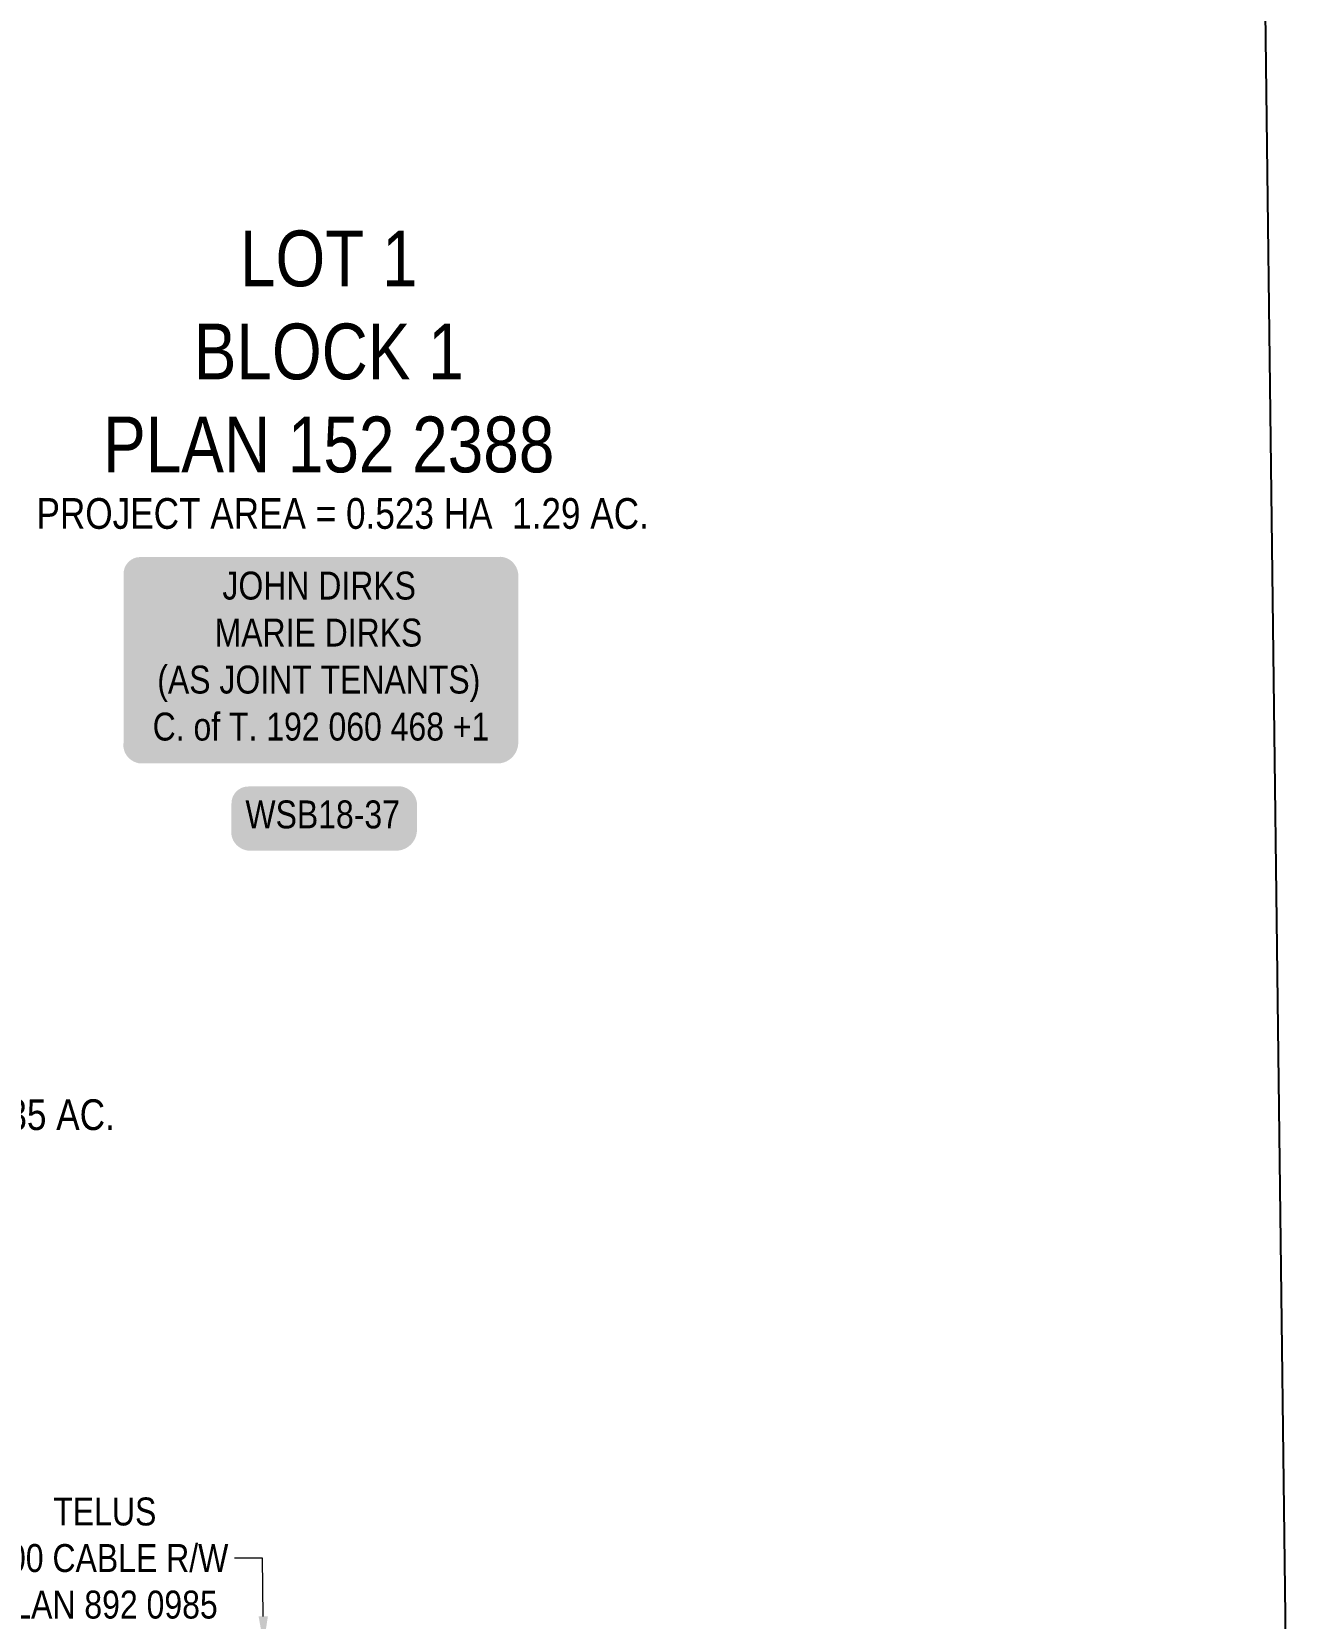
# Model space of a CAD drawing. Extents: x 57693 to 70573, y 5994359 to 6008381.
# Drawn here: x 65618 to 66067, y 5996933 to 5997501 of the extents above; entities that cross this region are included whole.
import ezdxf
from ezdxf.enums import TextEntityAlignment as Align

# ---------------------------------------------------------------- set-up
doc = ezdxf.new("R2010")
doc.units = 0
doc.header["$LTSCALE"] = 5
doc.header["$PDSIZE"] = -3
doc.layers.get('Defpoints').update_dxf_attribs({"color": 9})
for name, color, linetype in [('AS-OWNER', 7, 'Continuous'), ('C-SYMBOL', 7, 'Continuous'), ('L-AREAREQUIRED', 7, 'Continuous'), ('L-TITLEDB', 4, 'Continuous'), ('P-APEX RECON-LINE LIST', 240, 'Continuous')]:
    doc.layers.add(name, color=color, linetype=linetype)
doc.layers.add('F-RW-T', color=190, linetype='Continuous', lineweight=9)
doc.styles.add('100L', font='ARIALN.TTF', dxfattribs={"height": 11})
doc.styles.add('175L', font='ARIALN.TTF', dxfattribs={"height": 10})
doc.styles.add('80', font='ARIALN.TTF', dxfattribs={"height": 10})
doc.styles.add('80CG', font='ARIALN.TTF', dxfattribs={"height": 10})
doc.dimstyles.new('Compass 5 000', dxfattribs={"dimscale": 5, "dimtxt": 9, "dimasz": 2, "dimexe": 0.2, "dimexo": 0.0625, "dimgap": 0.5, "dimtad": 0, "dimtih": 1, "dimtoh": 1, "dimzin": 0, "dimdsep": 46, "dimtxsty": '80CG', "dimcen": 0.1, "dimse1": 1, "dimse2": 1, "dimclrd": 256, "dimclrt": 256, "dimaunit": 1, "dimadec": 4, "dimazin": 0, "dimtfac": 0.06, "dimtofl": 0, "dimtmove": 0, "dimatfit": 1, "dimfxl": 0.2, "dimtolj": 1, "dimtzin": 0, "dimlwd": -1, "dimarcsym": 0})

# ---------------------------------------------------------------- blocks, each defined once
blk = doc.blocks.new('*D501')
at = {"layer": 'Defpoints', "color": 0, "transparency": 16777216}
for p in [(65700.97, 5996923.67), (65701.03, 5996923.67), (65701.09, 5996918.68)]:
    blk.add_point(p, dxfattribs=at)
at = {"layer": 'F-RW-T', "transparency": 16777216}
for p, q in [((65700.54, 5996954.49), (65690.54, 5996954.49)), ((65700.83, 5996933.67), (65700.54, 5996954.49)), ((65701.18, 5996908.68), (65701.32, 5996898.68))]:
    blk.add_line(p, q, dxfattribs=at)
for points in [[(65702.5, 5996933.7), (65699.17, 5996933.65), (65700.97, 5996923.67)], [(65702.85, 5996908.7), (65699.51, 5996908.66), (65701.04, 5996918.68)]]:
    blk.add_solid(points, dxfattribs=at)
at = {"layer": 'F-RW-T', "transparency": 16777216, "insert": (65644.08, 5996954.49), "char_height": 10, "attachment_point": 5, "style": '80CG'}
blk.add_mtext('\\A1;TELUS\\P5.00 CABLE R/W\\PPLAN 892 0985', dxfattribs=at)
blk = doc.blocks.new('*U463')
h = blk.add_hatch(color=59)
edge = h.paths.add_edge_path()
edge.add_line((-64, -37), (64, -37))
edge.add_arc((64, -31), 6, 270, 360)
edge.add_line((70, -31), (70, 29.5))
edge.add_arc((64, 29.5), 6, 0, 90)
edge.add_line((64, 35.5), (-64, 35.5))
edge.add_arc((-64, 29.5), 6, 90, 180)
edge.add_line((-70, 29.5), (-70, -31))
edge.add_arc((-64, -31), 6, 180, 270)
at = {"color": 1, "flags": 128}
blk.add_lwpolyline([(-64, -37, 3, 3, 0), (64, -37, 3, 3, 0.414214), (70, -31, 3, 3, 0), (70, 29.5, 3, 0, 0.414214), (64, 35.5, 0, 0, 0), (-64, 35.5, 0, 0, 0.414214), (-70, 29.5, 0, 0, 0), (-70, -31, 0, 3, 0.414214)], format="xyseb", close=True, dxfattribs=at)
blk.add_lwpolyline([(-2.96, -15.16, 0, 7.5, 0), (0, 0, 0, 0, 0)], format="xyseb", dxfattribs=at)
at = {"color": 1, "style": '80'}
blk.add_attdef('ENTER_TEXT_001', (-35.99, -5), '', height=10, dxfattribs=at)
blk = doc.blocks.new('*U428')
at = {"true_color": 0xffffa8}
h = blk.add_hatch(color=51, dxfattribs=at)
edge = h.paths.add_edge_path()
edge.add_line((-26.5, -11.5), (26.5, -11.5))
edge.add_arc((26.5, -5.5), 6, 270, 360)
edge.add_line((32.5, -5.5), (32.5, 4))
edge.add_arc((26.5, 4), 6, 0, 90)
edge.add_line((26.5, 10), (-26.5, 10))
edge.add_arc((-26.5, 4), 6, 90, 180)
edge.add_line((-32.5, 4), (-32.5, -5.5))
edge.add_arc((-26.5, -5.5), 6, 180, 270)
at = {"color": 240, "flags": 128}
blk.add_lwpolyline([(-26.5, -11.5, 3, 3, 0), (26.5, -11.5, 3, 3, 0.414214), (32.5, -5.5, 3, 3, 0), (32.5, 4, 3, 0, 0.414214), (26.5, 10, 0, 0, 0), (-26.5, 10, 0, 0, 0.414214), (-32.5, 4, 0, 0, 0), (-32.5, -5.5, 0, 3, 0.414214)], format="xyseb", close=True, dxfattribs=at)
for points in [[(-24.67, -8.43, 0, 10, 0), (0, 0, 5, 5, 0)], [(21.05, -6.93, 0, 10, 0), (0, 0, 5, 5, 0)]]:
    blk.add_lwpolyline(points, format="xyseb", dxfattribs=at)
at = {"color": 4, "style": '80'}
blk.add_attdef('OTHER_001', (-14.7, -5), '', height=10, dxfattribs=at)

msp = doc.modelspace()

# ---------------------------------------------------------------- linework, layer by layer
at = {"layer": 'L-TITLEDB', "flags": 128}
msp.add_lwpolyline([(66067.335, 5996914.793), (66057.3, 5997719.006)], dxfattribs=at)

# ---------------------------------------------------------------- block references
at = {"layer": 'AS-OWNER'}
ref = msp.add_blockref('*U463', (65720.736, 5997277.604), dxfattribs=dict(at, xscale=0.999252397, yscale=0.999252397, zscale=0.999252397, rotation=359.9999884413987))
ref.add_attrib('ENTER_TEXT_001', 'JOHN DIRKS', (65686.222, 5997297.851), dxfattribs={"layer": '0', "color": 1, "height": 9.9925, "rotation": 359.99999, "style": '80'})
ref.add_attrib('ENTER_TEXT_002', 'MARIE DIRKS', (65683.403, 5997281.02), dxfattribs={"layer": '0', "color": 1, "height": 9.99252, "rotation": 359.99999, "style": '80'})
ref.add_attrib('ENTER_TEXT_003', '(AS JOINT TENANTS)', (65662.87, 5997264.189), dxfattribs={"layer": '0', "color": 1, "height": 9.99252, "rotation": 359.99999, "style": '80'})
ref.add_attrib('ENTER_TEXT_004', 'C. of T. 192 060 468 +1', (65661.213, 5997247.357), dxfattribs={"layer": '0', "color": 1, "height": 9.99252, "rotation": 359.99999, "style": '80'})
at = {"layer": 'P-APEX RECON-LINE LIST'}
ref = msp.add_blockref('*U428', (65721.931, 5997220.9), dxfattribs=dict(at, xscale=0.999252397, yscale=0.999252397, zscale=0.999252397, rotation=359.9999884413987))
ref.add_attrib('OTHER_001', 'WSB18-37', (65694.452, 5997215.9), dxfattribs={"layer": '0', "color": 4, "height": 9.9925, "rotation": 359.99999, "style": '80'})

# ---------------------------------------------------------------- texts
at = {"layer": 'C-SYMBOL', "color": 3, "insert": (65724.297, 5997430.012), "char_height": 19.98505, "width": 160.72096, "attachment_point": 2, "rotation": 359.99999, "style": '175L'}
msp.add_mtext('LOT 1\\PBLOCK 1\\PPLAN 152 2388', dxfattribs=at)
at = {"layer": 'L-AREAREQUIRED', "color": 5, "style": '100L'}
for s, p in [('PROJECT AREA = 0.523 HA  1.29 AC.', (65729.287, 5997319.89)), ('PROJECT AREA = 0.140 HA  0.35 AC.', (65537.971, 5997104.565))]:
    msp.add_text(s, height=10.99178, rotation=359.99999, dxfattribs=at).set_placement(p, align=Align.BOTTOM_CENTER)

# ---------------------------------------------------------------- dimensions: what is measured, and where the dimension line sits
at = {"layer": 'F-RW-T', "color": 3}
dim = msp.add_linear_dim(base=(65700.971, 5996923.673), p1=(65701.094, 5996918.679), p2=(65701.025, 5996923.674), angle=90.79451, text='TELUS\\P5.00 CABLE R/W\\PPLAN 892 0985', dimstyle='Compass 5 000', dxfattribs=at)
dim.commit()
dim.dimension.update_dxf_attribs({"geometry": '*D501', "text_midpoint": (65644.077, 5996954.494), "dimtype": 161})

doc.saveas('drawing.dxf')
